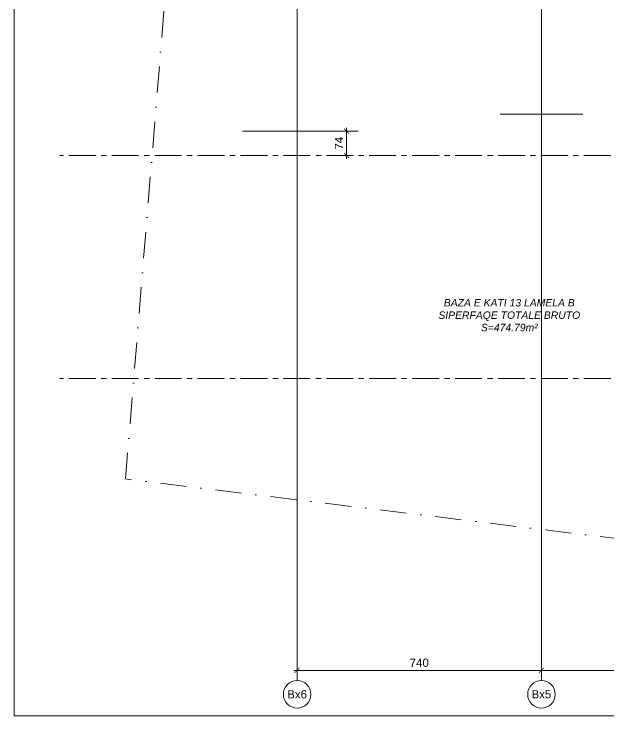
# Model space of a CAD drawing. Header units: centimetres. Extents: x 99002 to 104403, y -55119 to -48358.
# Drawn here: x 99002 to 100804, y -55119 to -52994 of the extents above; entities that cross this region are included whole.
import ezdxf
from ezdxf.enums import TextEntityAlignment as Align

# ---------------------------------------------------------------- set-up
doc = ezdxf.new("R2010")
doc.units = ezdxf.units.CM
doc.header["$LTSCALE"] = 50
doc.header["$MEASUREMENT"] = 0
for name, pattern in [('23486-A01$0${ Chain Double-Dash }', [0]), ('AXES', [2, 1.25, -0.25, 0.25, -0.25]), ('CACHE', [0.375, 0.25, -0.125]), ('Dot & Dashed', [335.138881, 158.75, -88.194444, 0, -88.194437])]:
    doc.linetypes.add(name, pattern=pattern)
doc.layers.get('0').update_dxf_attribs({"color": 8})
doc.layers.add('AXES', color=10, linetype='AXES')
doc.layers.add('TEXTE', color=7, linetype='Continuous')
doc.layers.add('BETON CACHE', color=4, linetype='CACHE', lineweight=5)
doc.layers.add('MACONNERIE COUPE', color=7, linetype='Continuous', lineweight=30)
doc.layers.add('FMULT', color=150, linetype='Continuous', plot=False)
doc.layers.add('HORS GEL', color=7, linetype='CACHE', lineweight=15, true_color=0x00661a)
doc.styles.add('FN_TEXT_1.50', font='arial.ttf', dxfattribs={"height": 10})
doc.styles.add('RS_TEXT_1.50', font='arial.ttf', dxfattribs={"height": 12.5})
doc.styles.add('RS_TXT_100', font='arial.ttf', dxfattribs={"height": 25})
doc.dimstyles.new('RS_100CM_LINEAIRE', dxfattribs={"dimscale": 10, "dimtxt": 25, "dimasz": 1.5, "dimexe": 1, "dimexo": 2.5, "dimgap": 1, "dimtad": 1, "dimdec": 1, "dimrnd": 0.5, "dimdsep": 46, "dimtxsty": 'RS_TXT_100', "dimblk1": 'ARCHTICK', "dimblk2": 'ARCHTICK', "dimsah": 1, "dimcen": 2.5, "dimdle": 1, "dimclrt": 4, "dimadec": 0, "dimazin": 2, "dimtfac": 1, "dimtdec": 1, "dimtix": 1, "dimtmove": 2, "dimatfit": 3, "dimfxl": 1, "dimtolj": 1, "dimtzin": 0, "dimarcsym": 0})

# ---------------------------------------------------------------- blocks, each defined once
blk = doc.blocks.new('AXES_FN')
at = {"color": 0, "linetype": 'Continuous'}
blk.add_circle((0, 15), 22.2, dxfattribs=at)
at = {"color": 0, "style": 'FN_TEXT_1.50'}
blk.add_attdef('AXES', text='', height=12.5, dxfattribs=at).set_placement((-48.9, 20.6), align=Align.MIDDLE_CENTER)
blk = doc.blocks.new('_ArchTick')
at = {"color": 0, "linetype": 'ByBlock', "const_width": 0.15}
blk.add_lwpolyline([(-0.5, -0.5), (0.5, 0.5)], dxfattribs=at)
blk = doc.blocks.new('*D259')
at = {"layer": 'Defpoints', "color": 0, "linetype": 'ByBlock', "transparency": 16777216}
for p in [(71638.4, -46013.7), (71638.4, -46044.7), (72133.4, -46044.7)]:
    blk.add_point(p, dxfattribs=at)
at = {"layer": 'HORS GEL', "color": 0, "linetype": 'ByBlock', "lineweight": -2, "transparency": 16777216}
for p, q in [((71638.4, -46019.7), (71638.4, -46003.7)), ((72133.4, -46019.7), (72133.4, -46003.7)), ((72143.4, -46013.7), (71628.4, -46013.7))]:
    blk.add_line(p, q, dxfattribs=at)
at = {"layer": 'HORS GEL', "color": 0, "linetype": 'ByBlock', "lineweight": -2, "transparency": 16777216, "xscale": 15, "yscale": 15, "zscale": 15, "rotation": 180}
blk.add_blockref('_ArchTick', (71638.4, -46013.7), dxfattribs=at)
at = {"layer": 'HORS GEL', "color": 0, "linetype": 'ByBlock', "lineweight": -2, "transparency": 16777216, "xscale": 15, "yscale": 15, "zscale": 15}
blk.add_blockref('_ArchTick', (72133.4, -46013.7), dxfattribs=at)
at = {"layer": 'HORS GEL', "color": 4, "linetype": 'ByBlock', "transparency": 16777216, "insert": (71885.9, -45990.9), "char_height": 25, "attachment_point": 5, "style": 'RS_TXT_100'}
blk.add_mtext('\\A1;495', dxfattribs=at)
blk = doc.blocks.new('*D260')
at = {"layer": 'Defpoints', "color": 0, "linetype": 'ByBlock', "transparency": 16777216}
for p in [(70898.4, -46013.7), (70898.4, -46044.7), (71638.4, -46044.7)]:
    blk.add_point(p, dxfattribs=at)
at = {"layer": 'HORS GEL', "color": 0, "linetype": 'ByBlock', "lineweight": -2, "transparency": 16777216}
for p, q in [((70898.4, -46019.7), (70898.4, -46003.7)), ((71638.4, -46019.7), (71638.4, -46003.7)), ((71648.4, -46013.7), (70888.4, -46013.7))]:
    blk.add_line(p, q, dxfattribs=at)
at = {"layer": 'HORS GEL', "color": 0, "linetype": 'ByBlock', "lineweight": -2, "transparency": 16777216, "xscale": 15, "yscale": 15, "zscale": 15, "rotation": 180}
blk.add_blockref('_ArchTick', (70898.4, -46013.7), dxfattribs=at)
at = {"layer": 'HORS GEL', "color": 0, "linetype": 'ByBlock', "lineweight": -2, "transparency": 16777216, "xscale": 15, "yscale": 15, "zscale": 15}
blk.add_blockref('_ArchTick', (71638.4, -46013.7), dxfattribs=at)
at = {"layer": 'HORS GEL', "color": 4, "linetype": 'ByBlock', "transparency": 16777216, "insert": (71268.4, -45990.9), "char_height": 25, "attachment_point": 5, "style": 'RS_TXT_100'}
blk.add_mtext('\\A1;740', dxfattribs=at)
blk = doc.blocks.new('*D261')
at = {"layer": 'Defpoints', "color": 0, "linetype": 'ByBlock', "transparency": 16777216}
for p in [(71083.4, -44380.7), (71047.8, -44454.7), (71083.4, -44454.7)]:
    blk.add_point(p, dxfattribs=at)
at = {"layer": 'HORS GEL', "color": 0, "linetype": 'ByBlock', "lineweight": -2, "transparency": 16777216}
for p, q in [((71047.8, -44370.7), (71047.8, -44464.7)), ((71058.4, -44380.7), (71037.8, -44380.7)), ((71058.4, -44454.7), (71037.8, -44454.7))]:
    blk.add_line(p, q, dxfattribs=at)
at = {"layer": 'HORS GEL', "color": 0, "linetype": 'ByBlock', "lineweight": -2, "transparency": 16777216, "xscale": 15, "yscale": 15, "zscale": 15}
for p, rotation in [((71047.8, -44380.7), 90), ((71047.8, -44454.7), 270)]:
    blk.add_blockref('_ArchTick', p, dxfattribs=dict(at, rotation=rotation))
at = {"layer": 'HORS GEL', "color": 4, "linetype": 'ByBlock', "transparency": 16777216, "insert": (71025.3, -44417.7), "char_height": 25, "attachment_point": 5, "rotation": 90, "style": 'RS_TXT_100'}
blk.add_mtext('\\A1;74', dxfattribs=at)
blk = doc.blocks.new('A$Cb79da119')
at = {"layer": 'AXES', "lineweight": 5, "ltscale": 1.3}
for p, q in [((3195, -2560), (-1985, -2560)), ((3195, -3235), (-1985, -3235))]:
    blk.add_line(p, q, dxfattribs=at)
at = {"layer": 'HORS GEL', "linetype": '23486-A01$0${ Chain Double-Dash }', "ltscale": 1.2}
for p, q in [((-1265, -1195), (-1265, -4150)), ((-525, -1195), (-525, -4150)), ((-400, -2435), (-650, -2435)), ((-1430, -2486), (-1080, -2486))]:
    blk.add_line(p, q, dxfattribs=at)
at = {"layer": 'HORS GEL'}
ref = blk.add_blockref('AXES_FN', (-1265, -4163.46), dxfattribs=dict(at, xscale=-1.875, yscale=1.875, zscale=1.875, rotation=180))
ref.add_attrib('AXES', 'Bx6', dxfattribs={"layer": '0', "color": 0, "height": 24.75, "style": 'RS_TEXT_1.50'}).set_placement((-1265, -4191.58), align=Align.MIDDLE)
ref = blk.add_blockref('AXES_FN', (-525, -4163.46), dxfattribs=dict(at, xscale=-1.875, yscale=1.875, zscale=1.875, rotation=180))
ref.add_attrib('AXES', 'Bx5', dxfattribs={"layer": '0', "color": 0, "height": 24.75, "style": 'RS_TEXT_1.50'}).set_placement((-525, -4191.58), align=Align.MIDDLE)
at = {"layer": 'HORS GEL', "linetype": 'ByBlock'}
dim = blk.add_linear_dim(base=(-1115.62, -2560), p1=(-1080, -2486), p2=(-1080, -2560), angle=90, dimstyle='RS_100CM_LINEAIRE', dxfattribs=at)
dim.commit()
dim.dimension.update_dxf_attribs({"geometry": '*D261', "text_midpoint": (-1138.12, -2523), "insert": (-72163.45, 41894.73)})
for base, p1, p2, picture, middle in [((-1265, -4118.93), (-525, -4150), (-1265, -4150), '*D260', (-895, -4096.17)), ((-525, -4118.93), (-30, -4150), (-525, -4150), '*D259', (-277.5, -4096.17))]:
    dim = blk.add_linear_dim(base=base, p1=p1, p2=p2, dimstyle='RS_100CM_LINEAIRE', dxfattribs=at)
    dim.commit()
    dim.dimension.update_dxf_attribs({"geometry": picture, "text_midpoint": middle, "insert": (-72163.45, 41894.73)})

msp = doc.modelspace()

# ---------------------------------------------------------------- linework, layer by layer
at = {"layer": 'BETON CACHE', "color": 232, "linetype": 'Dot & Dashed', "ltscale": 0.01}
msp.add_lwpolyline([(103999.97, -54847.46), (102686.73, -54807.71), (99339.48, -54401.92), (99740.58, -49521.26), (103389.86, -49407.74), (103979.26, -49414.31)], close=True, dxfattribs=at)
at = {"layer": 'FMULT', "lineweight": 5, "ltscale": 0.5}
msp.add_lwpolyline([(99001.91, -55119.47), (104297.68, -55119.47), (104297.68, -48775.25), (99001.91, -48775.25)], close=True, dxfattribs=at)

# ---------------------------------------------------------------- block references
at = {"layer": 'MACONNERIE COUPE', "lineweight": 5, "ltscale": 0.5}
msp.add_blockref('A$Cb79da119', (101124.34, -50862.36), dxfattribs=at)

# ---------------------------------------------------------------- texts
at = {"layer": 'TEXTE', "insert": (100502.01, -53906.06), "char_height": 37.5, "width": 661.2314, "attachment_point": 5, "style": 'RS_TEXT_1.50'}
msp.add_mtext('{\\fArial|b0|i1|c0|p34;\\H0.6x;BAZA E KATI 13 LAMELA B\\PSIPERFAQE TOTALE BRUTO\\PS=474.79m² }', dxfattribs=at)

doc.saveas('drawing.dxf')
